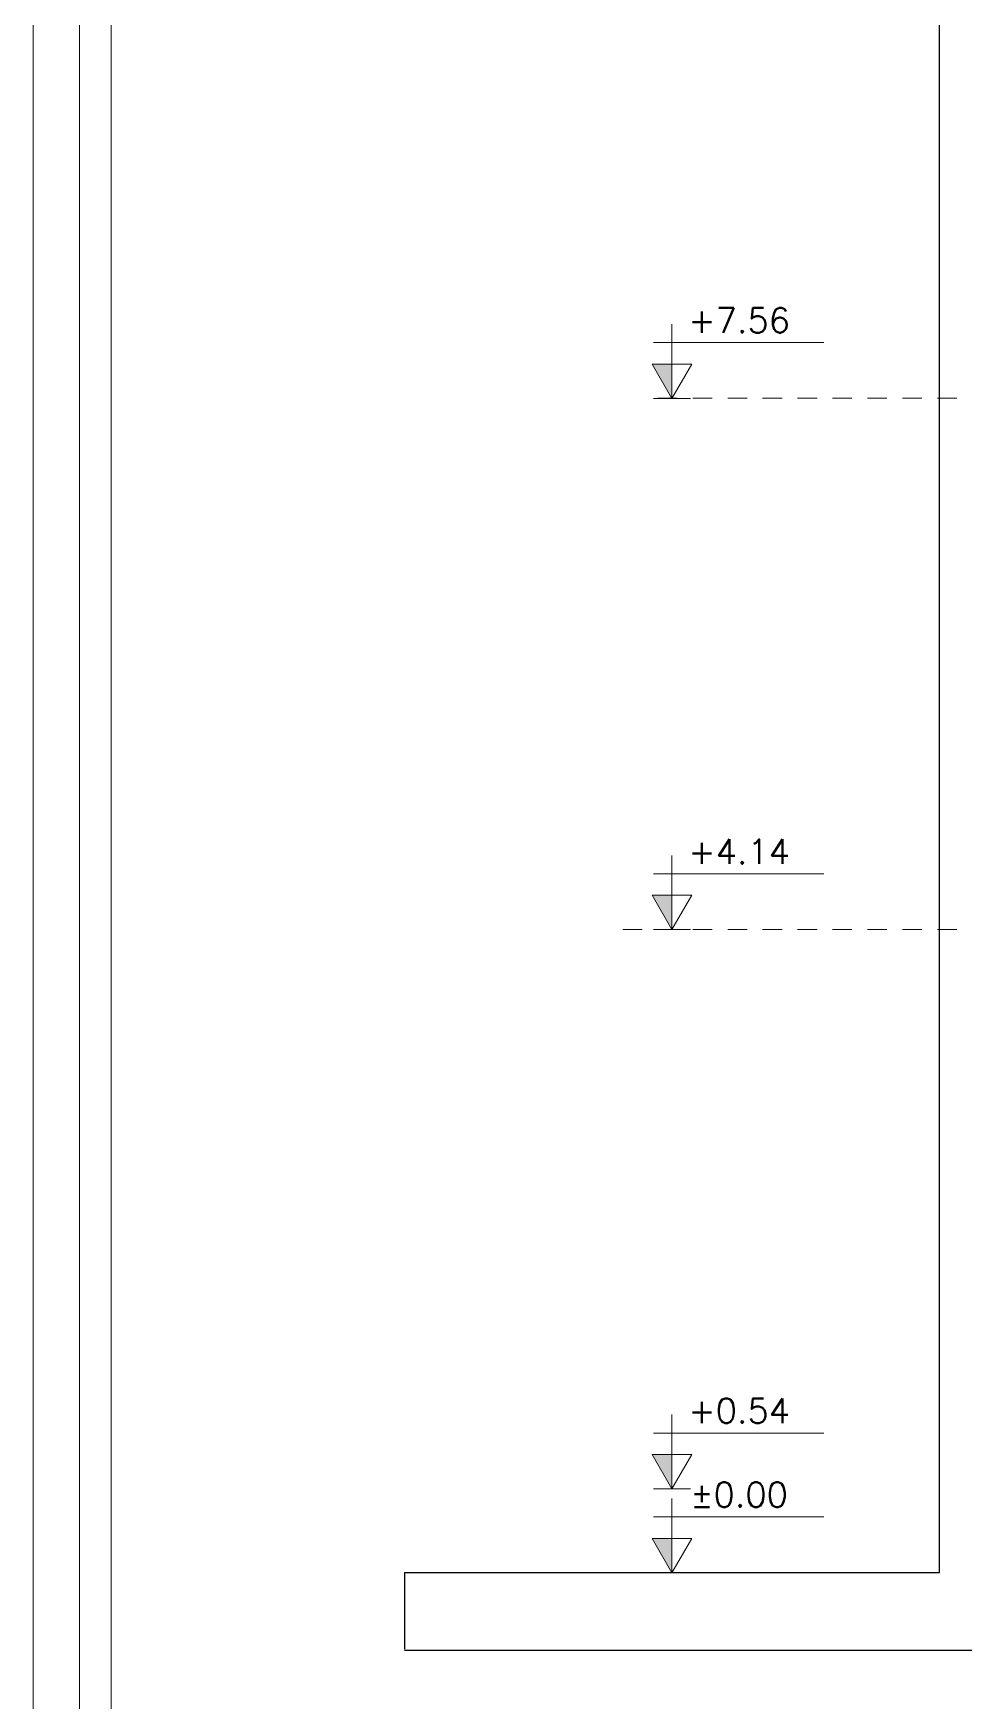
# Model space of a CAD drawing. Header units: inches. Extents: x 0 to 535, y -174 to 989.
# Drawn here: x 343.02 to 349.01, y 92.28 to 103.02 of the extents above; entities that cross this region are included whole.
import ezdxf
from ezdxf.enums import TextEntityAlignment as Align

# ---------------------------------------------------------------- set-up
doc = ezdxf.new("R2010")
doc.units = ezdxf.units.IN
doc.header["$MEASUREMENT"] = 0
doc.linetypes.add('HIDDEN2', pattern=[0.1875, 0.125, -0.0625])
for name, color, linetype, lineweight in [('1', 1, 'Continuous', 9), ('Code', 1, 'Continuous', 13), ('kadr02$0$AEOCLG', 4, 'Continuous', 9), ('LAYER2', 253, 'Continuous', 5), ('text', 54, 'Continuous', 15), ('wall', 51, 'Continuous', 25)]:
    doc.layers.add(name, color=color, linetype=linetype, lineweight=lineweight)
doc.styles.add('romans', font='romans.shx')

# ---------------------------------------------------------------- blocks, each defined once
blk = doc.blocks.new('DSF')
at = {"layer": '1'}
for points in [[(7.414, -15.269), (20.122, -15.269), (20.122, 13.908), (-0.322, 13.908), (-0.322, -15.269), (7.414, -15.269)], [(19.917, -13.558), (19.917, 13.702), (-0.117, 13.702), (-0.117, -13.558)]]:
    blk.add_lwpolyline(points, dxfattribs=at)
at = {"layer": 'kadr02$0$AEOCLG'}
blk.add_lwpolyline([(20.381, 14.117), (-0.619, 14.117), (-0.619, -15.583), (20.381, -15.583)], close=True, dxfattribs=at)
blk = doc.blocks.new('QW')
at = {"layer": 'Code'}
blk.add_hatch(color=3, dxfattribs=at).paths.add_polyline_path([(251.968, -60.635), (251.768, -60.635), (251.968, -60.982)])
for p, q in [((251.968, -60.232), (251.968, -60.982)), ((251.78, -60.419), (253.501, -60.419)), ((251.78, -60.982), (252.155, -60.982))]:
    blk.add_line(p, q, dxfattribs=at)
blk.add_lwpolyline([(252.168, -60.635), (251.768, -60.635), (251.968, -60.982)], close=True, dxfattribs=at)

msp = doc.modelspace()

# ---------------------------------------------------------------- linework, layer by layer
at = {"layer": 'LAYER2', "linetype": 'HIDDEN2'}
for p, q in [((348.964, 100.668), (346.963, 100.668)), ((348.964, 97.248), (346.75, 97.248))]:
    msp.add_line(p, q, dxfattribs=at)
at = {"layer": 'wall'}
for p, q in [((348.852, 93.108), (348.852, 103.668)), ((345.408, 93.108), (345.408, 92.615)), ((345.408, 93.108), (348.852, 93.108)), ((345.408, 92.608), (349.253, 92.608))]:
    msp.add_line(p, q, dxfattribs=at)

# ---------------------------------------------------------------- block references
at = {"layer": '1', "xscale": 0.6376245667045565, "yscale": 0.6376245667045565, "zscale": 0.6376245667045565}
for p in [(186.469, 139.551), (186.469, 136.131), (186.469, 132.531), (186.469, 131.991)]:
    msp.add_blockref('QW', p, dxfattribs=at)
at = {"layer": 'text', "linetype": 'Continuous'}
msp.add_blockref('DSF', (343.636, 97.121), dxfattribs=at)

# ---------------------------------------------------------------- texts
at = {"layer": 'Code', "color": 3, "style": 'romans', "flags": 4}
for tag, p in [('+7.56', (347.562, 101.17)), ('+4.14', (347.562, 97.75)), ('+0.54', (347.562, 94.15)), ('%%P0.00', (347.562, 93.61))]:
    msp.add_attdef(tag, text='%%P0.00', height=0.1594, dxfattribs=at).set_placement(p, align=Align.MIDDLE)

doc.saveas('drawing.dxf')
